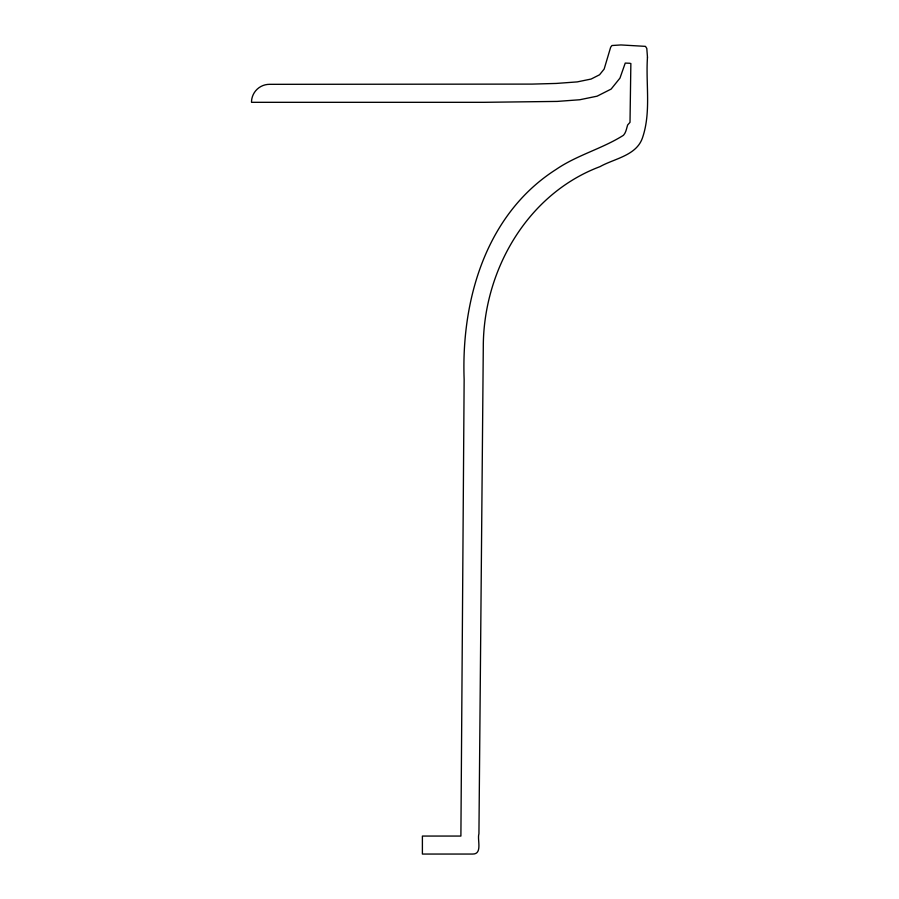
<?xml version="1.0" encoding="UTF-8"?>
<svg xmlns="http://www.w3.org/2000/svg" width="899" height="899" viewBox="0 0 899 899"><rect width="100%" height="100%" fill="white"/><g stroke="black" fill="none" stroke-linecap="round" stroke-linejoin="round"><path stroke-width="1.35" d="M647.471 57.21C645.628 83.944 651.337 112.229 642.392 138.086C636.222 155.729 614.242 158.595 600.038 166.63C527.005 194.004 483.246 270.925 483.291 347.003L478.931 833.845C477.054 839.441 482.864 854.32 472.559 854.05L422.395 854.05L422.395 836.059L460.895 836.059L464.142 379.468C461.142 300.221 485.876 214.153 556.11 169.428C577.001 155.078 602.184 148.751 623.457 135.288C626.03 132.524 626.524 128.467 627.637 124.995L630.008 122.331L630.862 63.526L629.525 63.245L625.243 63.087L619.962 78.123L611.118 89.091L597.105 96.182L579.72 99.755L557.133 101.418L484.112 102.317L251.529 102.317L251.529 101.104A17.991 17.991 0 0 1 269.486 84.326L532.062 84.101L556.223 83.438L577.237 81.899L591.126 79.045L599.543 74.786L604.162 69.054L610.657 47.231L611.938 45.523L620.951 44.95L645.46 46.366L646.797 48.411L647.471 57.21"/></g></svg>
